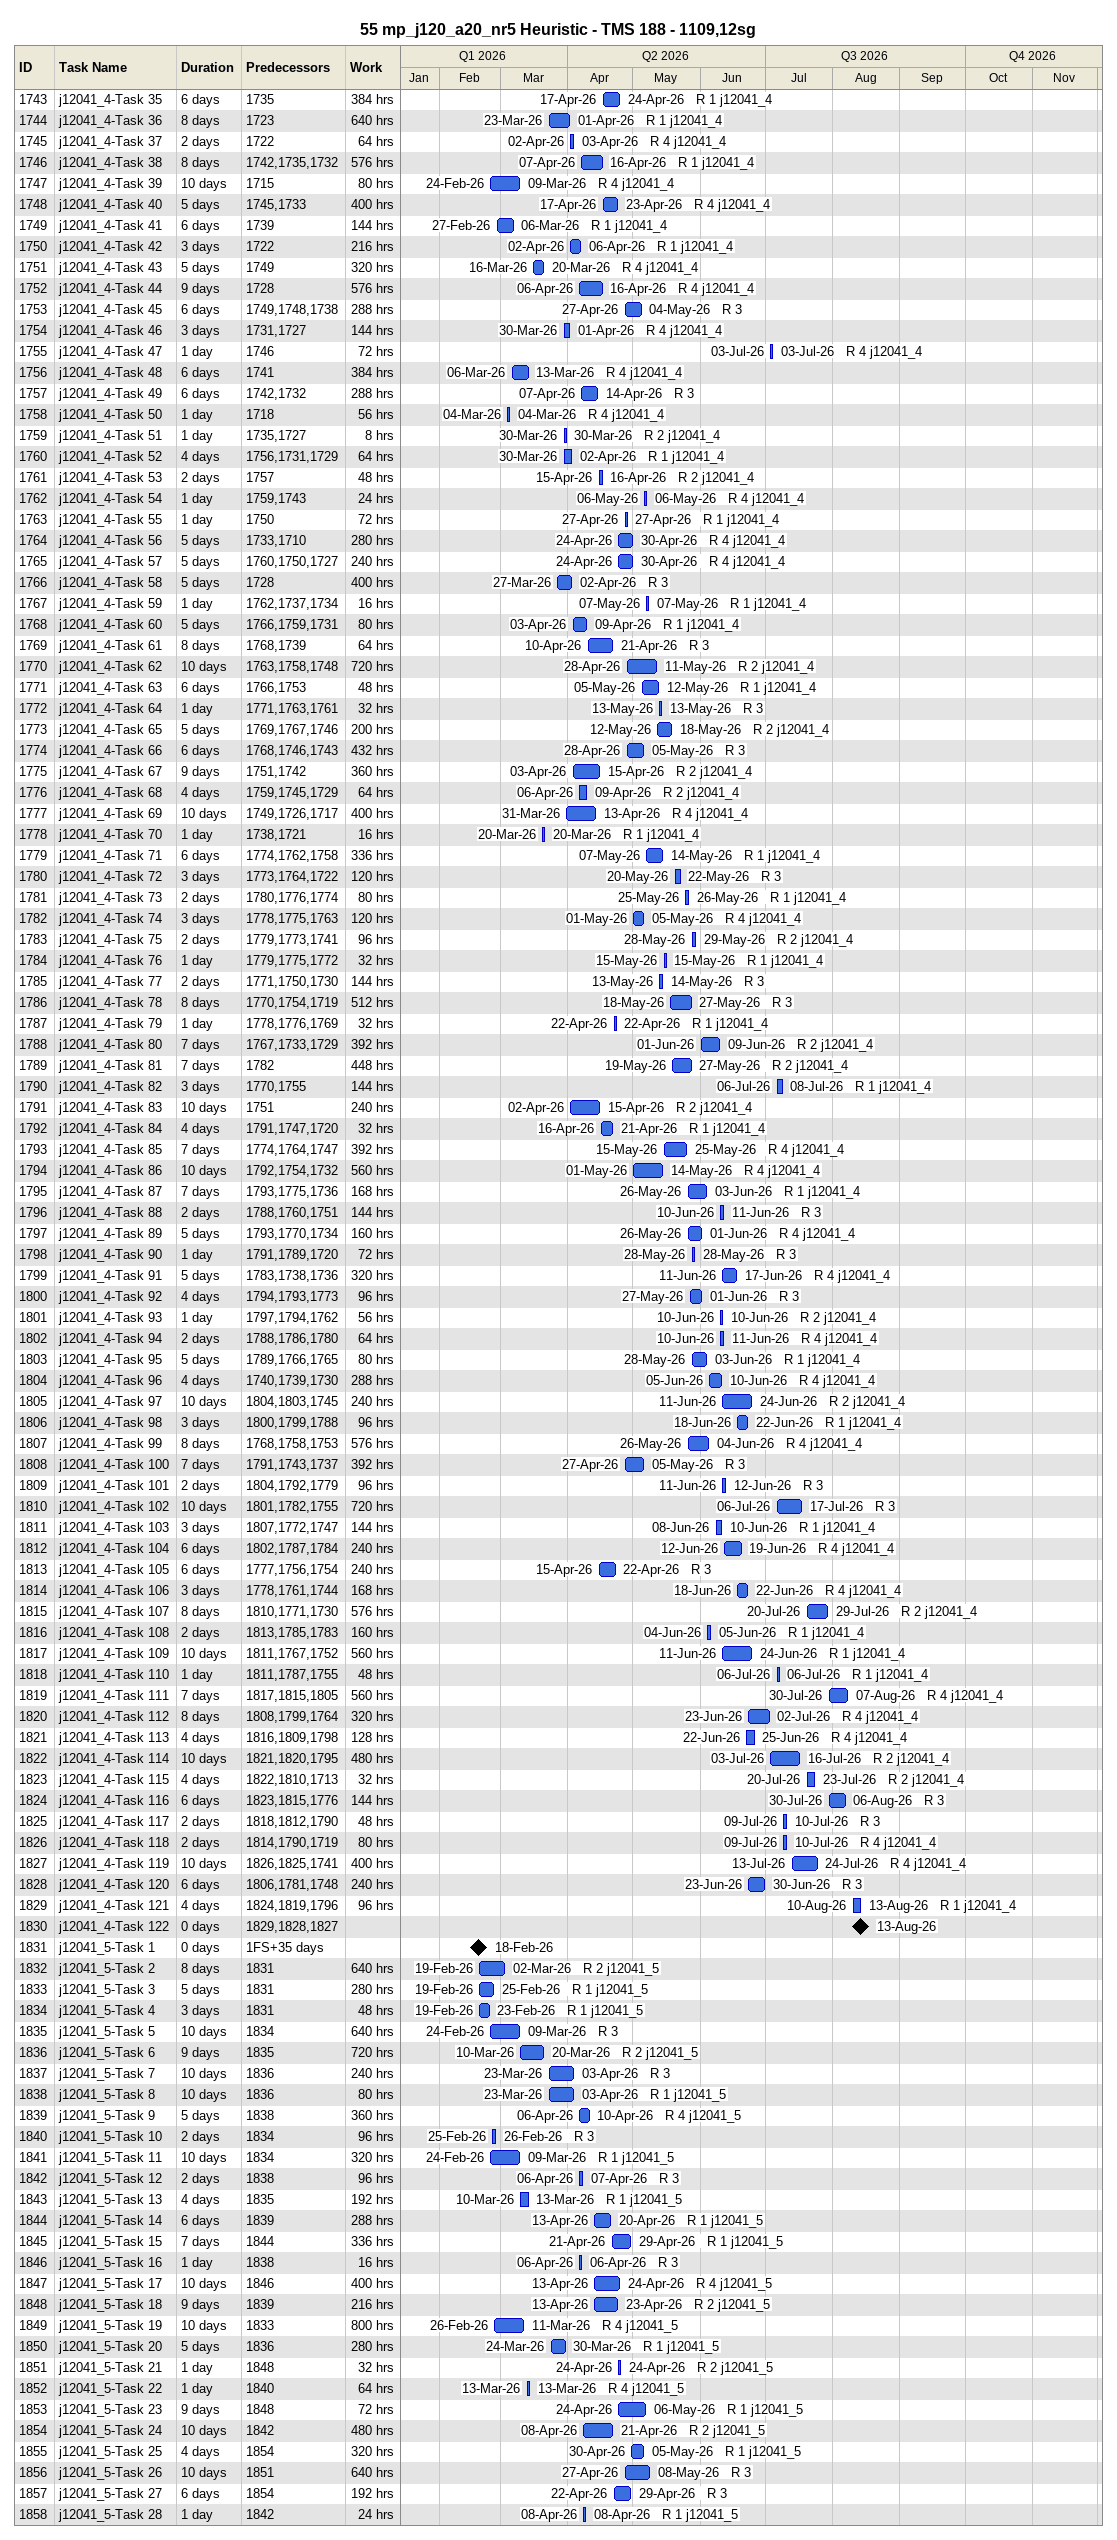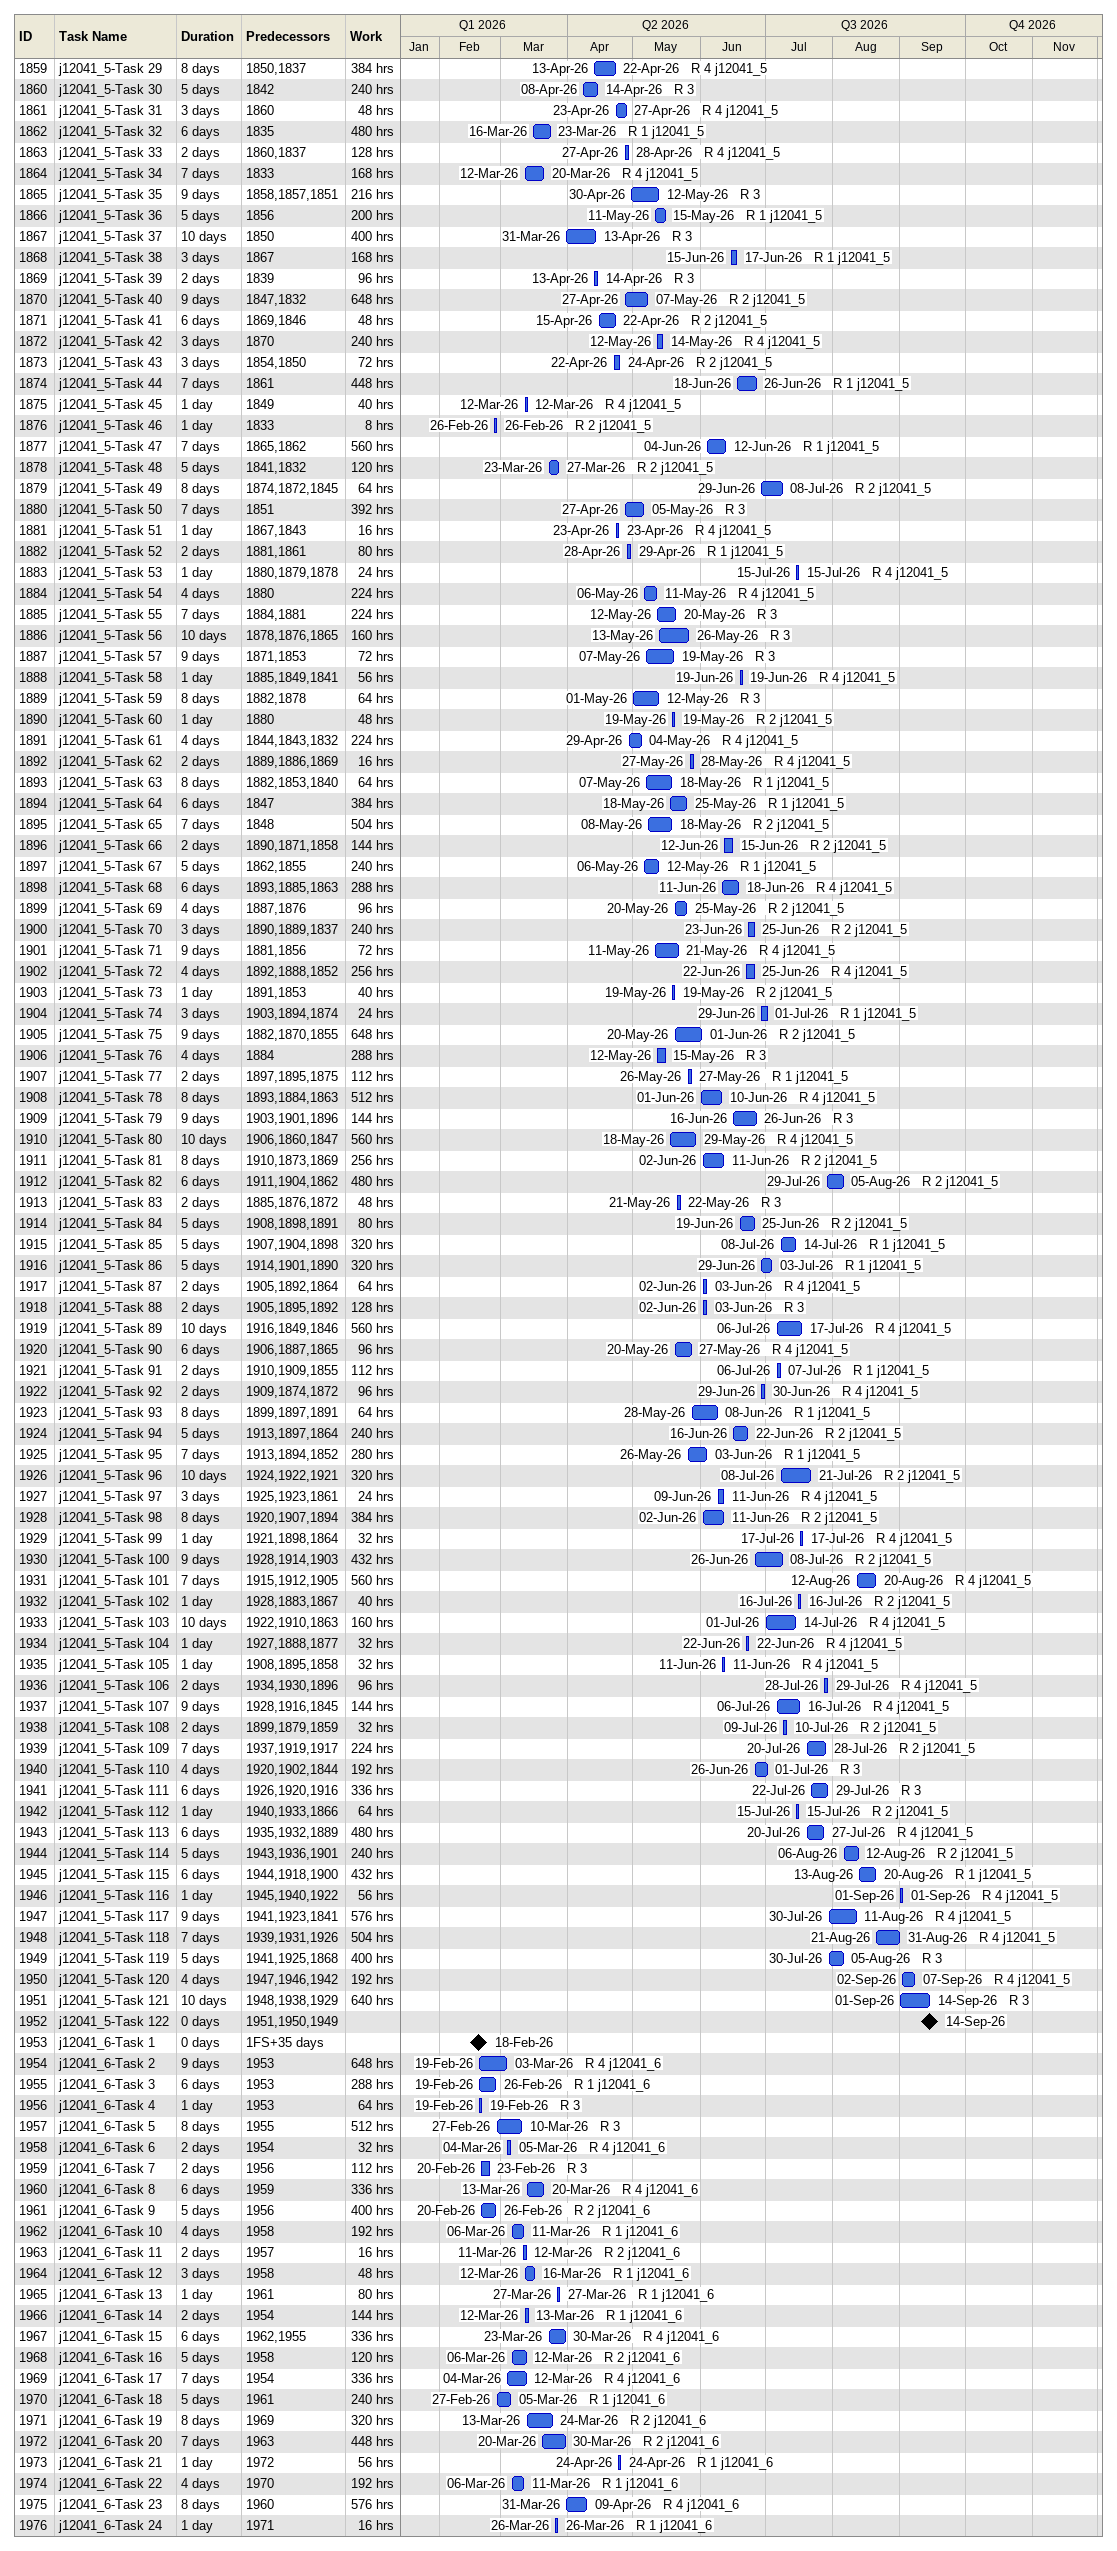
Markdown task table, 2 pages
55 mp_j120_a20_nr5 Heuristic - TMS 188 - 1109,12sg

| ID | Task | Duration | Start | Finish | Predecessors | Resources | Work (h) |
|---|---|---|---|---|---|---|---|
| 1743 | j12041_4-Task 35 | 6d | 2026-04-17 | 2026-04-24 | 1735 | R 1 j12041_4 | 384 |
| 1744 | j12041_4-Task 36 | 8d | 2026-03-23 | 2026-04-01 | 1723 | R 1 j12041_4 | 640 |
| 1745 | j12041_4-Task 37 | 2d | 2026-04-02 | 2026-04-03 | 1722 | R 4 j12041_4 | 64 |
| 1746 | j12041_4-Task 38 | 8d | 2026-04-07 | 2026-04-16 | 1742, 1735, 1732 | R 1 j12041_4 | 576 |
| 1747 | j12041_4-Task 39 | 10d | 2026-02-24 | 2026-03-09 | 1715 | R 4 j12041_4 | 80 |
| 1748 | j12041_4-Task 40 | 5d | 2026-04-17 | 2026-04-23 | 1745, 1733 | R 4 j12041_4 | 400 |
| 1749 | j12041_4-Task 41 | 6d | 2026-02-27 | 2026-03-06 | 1739 | R 1 j12041_4 | 144 |
| 1750 | j12041_4-Task 42 | 3d | 2026-04-02 | 2026-04-06 | 1722 | R 1 j12041_4 | 216 |
| 1751 | j12041_4-Task 43 | 5d | 2026-03-16 | 2026-03-20 | 1749 | R 4 j12041_4 | 320 |
| 1752 | j12041_4-Task 44 | 9d | 2026-04-06 | 2026-04-16 | 1728 | R 4 j12041_4 | 576 |
| 1753 | j12041_4-Task 45 | 6d | 2026-04-27 | 2026-05-04 | 1749, 1748, 1738 | R 3 | 288 |
| 1754 | j12041_4-Task 46 | 3d | 2026-03-30 | 2026-04-01 | 1731, 1727 | R 4 j12041_4 | 144 |
| 1755 | j12041_4-Task 47 | 1d | 2026-07-03 | 2026-07-03 | 1746 | R 4 j12041_4 | 72 |
| 1756 | j12041_4-Task 48 | 6d | 2026-03-06 | 2026-03-13 | 1741 | R 4 j12041_4 | 384 |
| 1757 | j12041_4-Task 49 | 6d | 2026-04-07 | 2026-04-14 | 1742, 1732 | R 3 | 288 |
| 1758 | j12041_4-Task 50 | 1d | 2026-03-04 | 2026-03-04 | 1718 | R 4 j12041_4 | 56 |
| 1759 | j12041_4-Task 51 | 1d | 2026-03-30 | 2026-03-30 | 1735, 1727 | R 2 j12041_4 | 8 |
| 1760 | j12041_4-Task 52 | 4d | 2026-03-30 | 2026-04-02 | 1756, 1731, 1729 | R 1 j12041_4 | 64 |
| 1761 | j12041_4-Task 53 | 2d | 2026-04-15 | 2026-04-16 | 1757 | R 2 j12041_4 | 48 |
| 1762 | j12041_4-Task 54 | 1d | 2026-05-06 | 2026-05-06 | 1759, 1743 | R 4 j12041_4 | 24 |
| 1763 | j12041_4-Task 55 | 1d | 2026-04-27 | 2026-04-27 | 1750 | R 1 j12041_4 | 72 |
| 1764 | j12041_4-Task 56 | 5d | 2026-04-24 | 2026-04-30 | 1733, 1710 | R 4 j12041_4 | 280 |
| 1765 | j12041_4-Task 57 | 5d | 2026-04-24 | 2026-04-30 | 1760, 1750, 1727 | R 4 j12041_4 | 240 |
| 1766 | j12041_4-Task 58 | 5d | 2026-03-27 | 2026-04-02 | 1728 | R 3 | 400 |
| 1767 | j12041_4-Task 59 | 1d | 2026-05-07 | 2026-05-07 | 1762, 1737, 1734 | R 1 j12041_4 | 16 |
| 1768 | j12041_4-Task 60 | 5d | 2026-04-03 | 2026-04-09 | 1766, 1759, 1731 | R 1 j12041_4 | 80 |
| 1769 | j12041_4-Task 61 | 8d | 2026-04-10 | 2026-04-21 | 1768, 1739 | R 3 | 64 |
| 1770 | j12041_4-Task 62 | 10d | 2026-04-28 | 2026-05-11 | 1763, 1758, 1748 | R 2 j12041_4 | 720 |
| 1771 | j12041_4-Task 63 | 6d | 2026-05-05 | 2026-05-12 | 1766, 1753 | R 1 j12041_4 | 48 |
| 1772 | j12041_4-Task 64 | 1d | 2026-05-13 | 2026-05-13 | 1771, 1763, 1761 | R 3 | 32 |
| 1773 | j12041_4-Task 65 | 5d | 2026-05-12 | 2026-05-18 | 1769, 1767, 1746 | R 2 j12041_4 | 200 |
| 1774 | j12041_4-Task 66 | 6d | 2026-04-28 | 2026-05-05 | 1768, 1746, 1743 | R 3 | 432 |
| 1775 | j12041_4-Task 67 | 9d | 2026-04-03 | 2026-04-15 | 1751, 1742 | R 2 j12041_4 | 360 |
| 1776 | j12041_4-Task 68 | 4d | 2026-04-06 | 2026-04-09 | 1759, 1745, 1729 | R 2 j12041_4 | 64 |
| 1777 | j12041_4-Task 69 | 10d | 2026-03-31 | 2026-04-13 | 1749, 1726, 1717 | R 4 j12041_4 | 400 |
| 1778 | j12041_4-Task 70 | 1d | 2026-03-20 | 2026-03-20 | 1738, 1721 | R 1 j12041_4 | 16 |
| 1779 | j12041_4-Task 71 | 6d | 2026-05-07 | 2026-05-14 | 1774, 1762, 1758 | R 1 j12041_4 | 336 |
| 1780 | j12041_4-Task 72 | 3d | 2026-05-20 | 2026-05-22 | 1773, 1764, 1722 | R 3 | 120 |
| 1781 | j12041_4-Task 73 | 2d | 2026-05-25 | 2026-05-26 | 1780, 1776, 1774 | R 1 j12041_4 | 80 |
| 1782 | j12041_4-Task 74 | 3d | 2026-05-01 | 2026-05-05 | 1778, 1775, 1763 | R 4 j12041_4 | 120 |
| 1783 | j12041_4-Task 75 | 2d | 2026-05-28 | 2026-05-29 | 1779, 1773, 1741 | R 2 j12041_4 | 96 |
| 1784 | j12041_4-Task 76 | 1d | 2026-05-15 | 2026-05-15 | 1779, 1775, 1772 | R 1 j12041_4 | 32 |
| 1785 | j12041_4-Task 77 | 2d | 2026-05-13 | 2026-05-14 | 1771, 1750, 1730 | R 3 | 144 |
| 1786 | j12041_4-Task 78 | 8d | 2026-05-18 | 2026-05-27 | 1770, 1754, 1719 | R 3 | 512 |
| 1787 | j12041_4-Task 79 | 1d | 2026-04-22 | 2026-04-22 | 1778, 1776, 1769 | R 1 j12041_4 | 32 |
| 1788 | j12041_4-Task 80 | 7d | 2026-06-01 | 2026-06-09 | 1767, 1733, 1729 | R 2 j12041_4 | 392 |
| 1789 | j12041_4-Task 81 | 7d | 2026-05-19 | 2026-05-27 | 1782 | R 2 j12041_4 | 448 |
| 1790 | j12041_4-Task 82 | 3d | 2026-07-06 | 2026-07-08 | 1770, 1755 | R 1 j12041_4 | 144 |
| 1791 | j12041_4-Task 83 | 10d | 2026-04-02 | 2026-04-15 | 1751 | R 2 j12041_4 | 240 |
| 1792 | j12041_4-Task 84 | 4d | 2026-04-16 | 2026-04-21 | 1791, 1747, 1720 | R 1 j12041_4 | 32 |
| 1793 | j12041_4-Task 85 | 7d | 2026-05-15 | 2026-05-25 | 1774, 1764, 1747 | R 4 j12041_4 | 392 |
| 1794 | j12041_4-Task 86 | 10d | 2026-05-01 | 2026-05-14 | 1792, 1754, 1732 | R 4 j12041_4 | 560 |
| 1795 | j12041_4-Task 87 | 7d | 2026-05-26 | 2026-06-03 | 1793, 1775, 1736 | R 1 j12041_4 | 168 |
| 1796 | j12041_4-Task 88 | 2d | 2026-06-10 | 2026-06-11 | 1788, 1760, 1751 | R 3 | 144 |
| 1797 | j12041_4-Task 89 | 5d | 2026-05-26 | 2026-06-01 | 1793, 1770, 1734 | R 4 j12041_4 | 160 |
| 1798 | j12041_4-Task 90 | 1d | 2026-05-28 | 2026-05-28 | 1791, 1789, 1720 | R 3 | 72 |
| 1799 | j12041_4-Task 91 | 5d | 2026-06-11 | 2026-06-17 | 1783, 1738, 1736 | R 4 j12041_4 | 320 |
| 1800 | j12041_4-Task 92 | 4d | 2026-05-27 | 2026-06-01 | 1794, 1793, 1773 | R 3 | 96 |
| 1801 | j12041_4-Task 93 | 1d | 2026-06-10 | 2026-06-10 | 1797, 1794, 1762 | R 2 j12041_4 | 56 |
| 1802 | j12041_4-Task 94 | 2d | 2026-06-10 | 2026-06-11 | 1788, 1786, 1780 | R 4 j12041_4 | 64 |
| 1803 | j12041_4-Task 95 | 5d | 2026-05-28 | 2026-06-03 | 1789, 1766, 1765 | R 1 j12041_4 | 80 |
| 1804 | j12041_4-Task 96 | 4d | 2026-06-05 | 2026-06-10 | 1740, 1739, 1730 | R 4 j12041_4 | 288 |
| 1805 | j12041_4-Task 97 | 10d | 2026-06-11 | 2026-06-24 | 1804, 1803, 1745 | R 2 j12041_4 | 240 |
| 1806 | j12041_4-Task 98 | 3d | 2026-06-18 | 2026-06-22 | 1800, 1799, 1788 | R 1 j12041_4 | 96 |
| 1807 | j12041_4-Task 99 | 8d | 2026-05-26 | 2026-06-04 | 1768, 1758, 1753 | R 4 j12041_4 | 576 |
| 1808 | j12041_4-Task 100 | 7d | 2026-04-27 | 2026-05-05 | 1791, 1743, 1737 | R 3 | 392 |
| 1809 | j12041_4-Task 101 | 2d | 2026-06-11 | 2026-06-12 | 1804, 1792, 1779 | R 3 | 96 |
| 1810 | j12041_4-Task 102 | 10d | 2026-07-06 | 2026-07-17 | 1801, 1782, 1755 | R 3 | 720 |
| 1811 | j12041_4-Task 103 | 3d | 2026-06-08 | 2026-06-10 | 1807, 1772, 1747 | R 1 j12041_4 | 144 |
| 1812 | j12041_4-Task 104 | 6d | 2026-06-12 | 2026-06-19 | 1802, 1787, 1784 | R 4 j12041_4 | 240 |
| 1813 | j12041_4-Task 105 | 6d | 2026-04-15 | 2026-04-22 | 1777, 1756, 1754 | R 3 | 240 |
| 1814 | j12041_4-Task 106 | 3d | 2026-06-18 | 2026-06-22 | 1778, 1761, 1744 | R 4 j12041_4 | 168 |
| 1815 | j12041_4-Task 107 | 8d | 2026-07-20 | 2026-07-29 | 1810, 1771, 1730 | R 2 j12041_4 | 576 |
| 1816 | j12041_4-Task 108 | 2d | 2026-06-04 | 2026-06-05 | 1813, 1785, 1783 | R 1 j12041_4 | 160 |
| 1817 | j12041_4-Task 109 | 10d | 2026-06-11 | 2026-06-24 | 1811, 1767, 1752 | R 1 j12041_4 | 560 |
| 1818 | j12041_4-Task 110 | 1d | 2026-07-06 | 2026-07-06 | 1811, 1787, 1755 | R 1 j12041_4 | 48 |
| 1819 | j12041_4-Task 111 | 7d | 2026-07-30 | 2026-08-07 | 1817, 1815, 1805 | R 4 j12041_4 | 560 |
| 1820 | j12041_4-Task 112 | 8d | 2026-06-23 | 2026-07-02 | 1808, 1799, 1764 | R 4 j12041_4 | 320 |
| 1821 | j12041_4-Task 113 | 4d | 2026-06-22 | 2026-06-25 | 1816, 1809, 1798 | R 4 j12041_4 | 128 |
| 1822 | j12041_4-Task 114 | 10d | 2026-07-03 | 2026-07-16 | 1821, 1820, 1795 | R 2 j12041_4 | 480 |
| 1823 | j12041_4-Task 115 | 4d | 2026-07-20 | 2026-07-23 | 1822, 1810, 1713 | R 2 j12041_4 | 32 |
| 1824 | j12041_4-Task 116 | 6d | 2026-07-30 | 2026-08-06 | 1823, 1815, 1776 | R 3 | 144 |
| 1825 | j12041_4-Task 117 | 2d | 2026-07-09 | 2026-07-10 | 1818, 1812, 1790 | R 3 | 48 |
| 1826 | j12041_4-Task 118 | 2d | 2026-07-09 | 2026-07-10 | 1814, 1790, 1719 | R 4 j12041_4 | 80 |
| 1827 | j12041_4-Task 119 | 10d | 2026-07-13 | 2026-07-24 | 1826, 1825, 1741 | R 4 j12041_4 | 400 |
| 1828 | j12041_4-Task 120 | 6d | 2026-06-23 | 2026-06-30 | 1806, 1781, 1748 | R 3 | 240 |
| 1829 | j12041_4-Task 121 | 4d | 2026-08-10 | 2026-08-13 | 1824, 1819, 1796 | R 1 j12041_4 | 96 |
| 1830 | j12041_4-Task 122 | 0d | 2026-08-13 | 2026-08-13 | 1829, 1828, 1827 |  |  |
| 1831 | j12041_5-Task 1 | 0d | 2026-02-18 | 2026-02-18 | 1FS+35d |  |  |
| 1832 | j12041_5-Task 2 | 8d | 2026-02-19 | 2026-03-02 | 1831 | R 2 j12041_5 | 640 |
| 1833 | j12041_5-Task 3 | 5d | 2026-02-19 | 2026-02-25 | 1831 | R 1 j12041_5 | 280 |
| 1834 | j12041_5-Task 4 | 3d | 2026-02-19 | 2026-02-23 | 1831 | R 1 j12041_5 | 48 |
| 1835 | j12041_5-Task 5 | 10d | 2026-02-24 | 2026-03-09 | 1834 | R 3 | 640 |
| 1836 | j12041_5-Task 6 | 9d | 2026-03-10 | 2026-03-20 | 1835 | R 2 j12041_5 | 720 |
| 1837 | j12041_5-Task 7 | 10d | 2026-03-23 | 2026-04-03 | 1836 | R 3 | 240 |
| 1838 | j12041_5-Task 8 | 10d | 2026-03-23 | 2026-04-03 | 1836 | R 1 j12041_5 | 80 |
| 1839 | j12041_5-Task 9 | 5d | 2026-04-06 | 2026-04-10 | 1838 | R 4 j12041_5 | 360 |
| 1840 | j12041_5-Task 10 | 2d | 2026-02-25 | 2026-02-26 | 1834 | R 3 | 96 |
| 1841 | j12041_5-Task 11 | 10d | 2026-02-24 | 2026-03-09 | 1834 | R 1 j12041_5 | 320 |
| 1842 | j12041_5-Task 12 | 2d | 2026-04-06 | 2026-04-07 | 1838 | R 3 | 96 |
| 1843 | j12041_5-Task 13 | 4d | 2026-03-10 | 2026-03-13 | 1835 | R 1 j12041_5 | 192 |
| 1844 | j12041_5-Task 14 | 6d | 2026-04-13 | 2026-04-20 | 1839 | R 1 j12041_5 | 288 |
| 1845 | j12041_5-Task 15 | 7d | 2026-04-21 | 2026-04-29 | 1844 | R 1 j12041_5 | 336 |
| 1846 | j12041_5-Task 16 | 1d | 2026-04-06 | 2026-04-06 | 1838 | R 3 | 16 |
| 1847 | j12041_5-Task 17 | 10d | 2026-04-13 | 2026-04-24 | 1846 | R 4 j12041_5 | 400 |
| 1848 | j12041_5-Task 18 | 9d | 2026-04-13 | 2026-04-23 | 1839 | R 2 j12041_5 | 216 |
| 1849 | j12041_5-Task 19 | 10d | 2026-02-26 | 2026-03-11 | 1833 | R 4 j12041_5 | 800 |
| 1850 | j12041_5-Task 20 | 5d | 2026-03-24 | 2026-03-30 | 1836 | R 1 j12041_5 | 280 |
| 1851 | j12041_5-Task 21 | 1d | 2026-04-24 | 2026-04-24 | 1848 | R 2 j12041_5 | 32 |
| 1852 | j12041_5-Task 22 | 1d | 2026-03-13 | 2026-03-13 | 1840 | R 4 j12041_5 | 64 |
| 1853 | j12041_5-Task 23 | 9d | 2026-04-24 | 2026-05-06 | 1848 | R 1 j12041_5 | 72 |
| 1854 | j12041_5-Task 24 | 10d | 2026-04-08 | 2026-04-21 | 1842 | R 2 j12041_5 | 480 |
| 1855 | j12041_5-Task 25 | 4d | 2026-04-30 | 2026-05-05 | 1854 | R 1 j12041_5 | 320 |
| 1856 | j12041_5-Task 26 | 10d | 2026-04-27 | 2026-05-08 | 1851 | R 3 | 640 |
| 1857 | j12041_5-Task 27 | 6d | 2026-04-22 | 2026-04-29 | 1854 | R 3 | 192 |
| 1858 | j12041_5-Task 28 | 1d | 2026-04-08 | 2026-04-08 | 1842 | R 1 j12041_5 | 24 |
| 1859 | j12041_5-Task 29 | 8d | 2026-04-13 | 2026-04-22 | 1850, 1837 | R 4 j12041_5 | 384 |
| 1860 | j12041_5-Task 30 | 5d | 2026-04-08 | 2026-04-14 | 1842 | R 3 | 240 |
| 1861 | j12041_5-Task 31 | 3d | 2026-04-23 | 2026-04-27 | 1860 | R 4 j12041_5 | 48 |
| 1862 | j12041_5-Task 32 | 6d | 2026-03-16 | 2026-03-23 | 1835 | R 1 j12041_5 | 480 |
| 1863 | j12041_5-Task 33 | 2d | 2026-04-27 | 2026-04-28 | 1860, 1837 | R 4 j12041_5 | 128 |
| 1864 | j12041_5-Task 34 | 7d | 2026-03-12 | 2026-03-20 | 1833 | R 4 j12041_5 | 168 |
| 1865 | j12041_5-Task 35 | 9d | 2026-04-30 | 2026-05-12 | 1858, 1857, 1851 | R 3 | 216 |
| 1866 | j12041_5-Task 36 | 5d | 2026-05-11 | 2026-05-15 | 1856 | R 1 j12041_5 | 200 |
| 1867 | j12041_5-Task 37 | 10d | 2026-03-31 | 2026-04-13 | 1850 | R 3 | 400 |
| 1868 | j12041_5-Task 38 | 3d | 2026-06-15 | 2026-06-17 | 1867 | R 1 j12041_5 | 168 |
| 1869 | j12041_5-Task 39 | 2d | 2026-04-13 | 2026-04-14 | 1839 | R 3 | 96 |
| 1870 | j12041_5-Task 40 | 9d | 2026-04-27 | 2026-05-07 | 1847, 1832 | R 2 j12041_5 | 648 |
| 1871 | j12041_5-Task 41 | 6d | 2026-04-15 | 2026-04-22 | 1869, 1846 | R 2 j12041_5 | 48 |
| 1872 | j12041_5-Task 42 | 3d | 2026-05-12 | 2026-05-14 | 1870 | R 4 j12041_5 | 240 |
| 1873 | j12041_5-Task 43 | 3d | 2026-04-22 | 2026-04-24 | 1854, 1850 | R 2 j12041_5 | 72 |
| 1874 | j12041_5-Task 44 | 7d | 2026-06-18 | 2026-06-26 | 1861 | R 1 j12041_5 | 448 |
| 1875 | j12041_5-Task 45 | 1d | 2026-03-12 | 2026-03-12 | 1849 | R 4 j12041_5 | 40 |
| 1876 | j12041_5-Task 46 | 1d | 2026-02-26 | 2026-02-26 | 1833 | R 2 j12041_5 | 8 |
| 1877 | j12041_5-Task 47 | 7d | 2026-06-04 | 2026-06-12 | 1865, 1862 | R 1 j12041_5 | 560 |
| 1878 | j12041_5-Task 48 | 5d | 2026-03-23 | 2026-03-27 | 1841, 1832 | R 2 j12041_5 | 120 |
| 1879 | j12041_5-Task 49 | 8d | 2026-06-29 | 2026-07-08 | 1874, 1872, 1845 | R 2 j12041_5 | 64 |
| 1880 | j12041_5-Task 50 | 7d | 2026-04-27 | 2026-05-05 | 1851 | R 3 | 392 |
| 1881 | j12041_5-Task 51 | 1d | 2026-04-23 | 2026-04-23 | 1867, 1843 | R 4 j12041_5 | 16 |
| 1882 | j12041_5-Task 52 | 2d | 2026-04-28 | 2026-04-29 | 1881, 1861 | R 1 j12041_5 | 80 |
| 1883 | j12041_5-Task 53 | 1d | 2026-07-15 | 2026-07-15 | 1880, 1879, 1878 | R 4 j12041_5 | 24 |
| 1884 | j12041_5-Task 54 | 4d | 2026-05-06 | 2026-05-11 | 1880 | R 4 j12041_5 | 224 |
| 1885 | j12041_5-Task 55 | 7d | 2026-05-12 | 2026-05-20 | 1884, 1881 | R 3 | 224 |
| 1886 | j12041_5-Task 56 | 10d | 2026-05-13 | 2026-05-26 | 1878, 1876, 1865 | R 3 | 160 |
| 1887 | j12041_5-Task 57 | 9d | 2026-05-07 | 2026-05-19 | 1871, 1853 | R 3 | 72 |
| 1888 | j12041_5-Task 58 | 1d | 2026-06-19 | 2026-06-19 | 1885, 1849, 1841 | R 4 j12041_5 | 56 |
| 1889 | j12041_5-Task 59 | 8d | 2026-05-01 | 2026-05-12 | 1882, 1878 | R 3 | 64 |
| 1890 | j12041_5-Task 60 | 1d | 2026-05-19 | 2026-05-19 | 1880 | R 2 j12041_5 | 48 |
| 1891 | j12041_5-Task 61 | 4d | 2026-04-29 | 2026-05-04 | 1844, 1843, 1832 | R 4 j12041_5 | 224 |
| 1892 | j12041_5-Task 62 | 2d | 2026-05-27 | 2026-05-28 | 1889, 1886, 1869 | R 4 j12041_5 | 16 |
| 1893 | j12041_5-Task 63 | 8d | 2026-05-07 | 2026-05-18 | 1882, 1853, 1840 | R 1 j12041_5 | 64 |
| 1894 | j12041_5-Task 64 | 6d | 2026-05-18 | 2026-05-25 | 1847 | R 1 j12041_5 | 384 |
| 1895 | j12041_5-Task 65 | 7d | 2026-05-08 | 2026-05-18 | 1848 | R 2 j12041_5 | 504 |
| 1896 | j12041_5-Task 66 | 2d | 2026-06-12 | 2026-06-15 | 1890, 1871, 1858 | R 2 j12041_5 | 144 |
| 1897 | j12041_5-Task 67 | 5d | 2026-05-06 | 2026-05-12 | 1862, 1855 | R 1 j12041_5 | 240 |
| 1898 | j12041_5-Task 68 | 6d | 2026-06-11 | 2026-06-18 | 1893, 1885, 1863 | R 4 j12041_5 | 288 |
| 1899 | j12041_5-Task 69 | 4d | 2026-05-20 | 2026-05-25 | 1887, 1876 | R 2 j12041_5 | 96 |
| 1900 | j12041_5-Task 70 | 3d | 2026-06-23 | 2026-06-25 | 1890, 1889, 1837 | R 2 j12041_5 | 240 |
| 1901 | j12041_5-Task 71 | 9d | 2026-05-11 | 2026-05-21 | 1881, 1856 | R 4 j12041_5 | 72 |
| 1902 | j12041_5-Task 72 | 4d | 2026-06-22 | 2026-06-25 | 1892, 1888, 1852 | R 4 j12041_5 | 256 |
| 1903 | j12041_5-Task 73 | 1d | 2026-05-19 | 2026-05-19 | 1891, 1853 | R 2 j12041_5 | 40 |
| 1904 | j12041_5-Task 74 | 3d | 2026-06-29 | 2026-07-01 | 1903, 1894, 1874 | R 1 j12041_5 | 24 |
| 1905 | j12041_5-Task 75 | 9d | 2026-05-20 | 2026-06-01 | 1882, 1870, 1855 | R 2 j12041_5 | 648 |
| 1906 | j12041_5-Task 76 | 4d | 2026-05-12 | 2026-05-15 | 1884 | R 3 | 288 |
| 1907 | j12041_5-Task 77 | 2d | 2026-05-26 | 2026-05-27 | 1897, 1895, 1875 | R 1 j12041_5 | 112 |
| 1908 | j12041_5-Task 78 | 8d | 2026-06-01 | 2026-06-10 | 1893, 1884, 1863 | R 4 j12041_5 | 512 |
| 1909 | j12041_5-Task 79 | 9d | 2026-06-16 | 2026-06-26 | 1903, 1901, 1896 | R 3 | 144 |
| 1910 | j12041_5-Task 80 | 10d | 2026-05-18 | 2026-05-29 | 1906, 1860, 1847 | R 4 j12041_5 | 560 |
| 1911 | j12041_5-Task 81 | 8d | 2026-06-02 | 2026-06-11 | 1910, 1873, 1869 | R 2 j12041_5 | 256 |
| 1912 | j12041_5-Task 82 | 6d | 2026-07-29 | 2026-08-05 | 1911, 1904, 1862 | R 2 j12041_5 | 480 |
| 1913 | j12041_5-Task 83 | 2d | 2026-05-21 | 2026-05-22 | 1885, 1876, 1872 | R 3 | 48 |
| 1914 | j12041_5-Task 84 | 5d | 2026-06-19 | 2026-06-25 | 1908, 1898, 1891 | R 2 j12041_5 | 80 |
| 1915 | j12041_5-Task 85 | 5d | 2026-07-08 | 2026-07-14 | 1907, 1904, 1898 | R 1 j12041_5 | 320 |
| 1916 | j12041_5-Task 86 | 5d | 2026-06-29 | 2026-07-03 | 1914, 1901, 1890 | R 1 j12041_5 | 320 |
| 1917 | j12041_5-Task 87 | 2d | 2026-06-02 | 2026-06-03 | 1905, 1892, 1864 | R 4 j12041_5 | 64 |
| 1918 | j12041_5-Task 88 | 2d | 2026-06-02 | 2026-06-03 | 1905, 1895, 1892 | R 3 | 128 |
| 1919 | j12041_5-Task 89 | 10d | 2026-07-06 | 2026-07-17 | 1916, 1849, 1846 | R 4 j12041_5 | 560 |
| 1920 | j12041_5-Task 90 | 6d | 2026-05-20 | 2026-05-27 | 1906, 1887, 1865 | R 4 j12041_5 | 96 |
| 1921 | j12041_5-Task 91 | 2d | 2026-07-06 | 2026-07-07 | 1910, 1909, 1855 | R 1 j12041_5 | 112 |
| 1922 | j12041_5-Task 92 | 2d | 2026-06-29 | 2026-06-30 | 1909, 1874, 1872 | R 4 j12041_5 | 96 |
| 1923 | j12041_5-Task 93 | 8d | 2026-05-28 | 2026-06-08 | 1899, 1897, 1891 | R 1 j12041_5 | 64 |
| 1924 | j12041_5-Task 94 | 5d | 2026-06-16 | 2026-06-22 | 1913, 1897, 1864 | R 2 j12041_5 | 240 |
| 1925 | j12041_5-Task 95 | 7d | 2026-05-26 | 2026-06-03 | 1913, 1894, 1852 | R 1 j12041_5 | 280 |
| 1926 | j12041_5-Task 96 | 10d | 2026-07-08 | 2026-07-21 | 1924, 1922, 1921 | R 2 j12041_5 | 320 |
| 1927 | j12041_5-Task 97 | 3d | 2026-06-09 | 2026-06-11 | 1925, 1923, 1861 | R 4 j12041_5 | 24 |
| 1928 | j12041_5-Task 98 | 8d | 2026-06-02 | 2026-06-11 | 1920, 1907, 1894 | R 2 j12041_5 | 384 |
| 1929 | j12041_5-Task 99 | 1d | 2026-07-17 | 2026-07-17 | 1921, 1898, 1864 | R 4 j12041_5 | 32 |
| 1930 | j12041_5-Task 100 | 9d | 2026-06-26 | 2026-07-08 | 1928, 1914, 1903 | R 2 j12041_5 | 432 |
| 1931 | j12041_5-Task 101 | 7d | 2026-08-12 | 2026-08-20 | 1915, 1912, 1905 | R 4 j12041_5 | 560 |
| 1932 | j12041_5-Task 102 | 1d | 2026-07-16 | 2026-07-16 | 1928, 1883, 1867 | R 2 j12041_5 | 40 |
| 1933 | j12041_5-Task 103 | 10d | 2026-07-01 | 2026-07-14 | 1922, 1910, 1863 | R 4 j12041_5 | 160 |
| 1934 | j12041_5-Task 104 | 1d | 2026-06-22 | 2026-06-22 | 1927, 1888, 1877 | R 4 j12041_5 | 32 |
| 1935 | j12041_5-Task 105 | 1d | 2026-06-11 | 2026-06-11 | 1908, 1895, 1858 | R 4 j12041_5 | 32 |
| 1936 | j12041_5-Task 106 | 2d | 2026-07-28 | 2026-07-29 | 1934, 1930, 1896 | R 4 j12041_5 | 96 |
| 1937 | j12041_5-Task 107 | 9d | 2026-07-06 | 2026-07-16 | 1928, 1916, 1845 | R 4 j12041_5 | 144 |
| 1938 | j12041_5-Task 108 | 2d | 2026-07-09 | 2026-07-10 | 1899, 1879, 1859 | R 2 j12041_5 | 32 |
| 1939 | j12041_5-Task 109 | 7d | 2026-07-20 | 2026-07-28 | 1937, 1919, 1917 | R 2 j12041_5 | 224 |
| 1940 | j12041_5-Task 110 | 4d | 2026-06-26 | 2026-07-01 | 1920, 1902, 1844 | R 3 | 192 |
| 1941 | j12041_5-Task 111 | 6d | 2026-07-22 | 2026-07-29 | 1926, 1920, 1916 | R 3 | 336 |
| 1942 | j12041_5-Task 112 | 1d | 2026-07-15 | 2026-07-15 | 1940, 1933, 1866 | R 2 j12041_5 | 64 |
| 1943 | j12041_5-Task 113 | 6d | 2026-07-20 | 2026-07-27 | 1935, 1932, 1889 | R 4 j12041_5 | 480 |
| 1944 | j12041_5-Task 114 | 5d | 2026-08-06 | 2026-08-12 | 1943, 1936, 1901 | R 2 j12041_5 | 240 |
| 1945 | j12041_5-Task 115 | 6d | 2026-08-13 | 2026-08-20 | 1944, 1918, 1900 | R 1 j12041_5 | 432 |
| 1946 | j12041_5-Task 116 | 1d | 2026-09-01 | 2026-09-01 | 1945, 1940, 1922 | R 4 j12041_5 | 56 |
| 1947 | j12041_5-Task 117 | 9d | 2026-07-30 | 2026-08-11 | 1941, 1923, 1841 | R 4 j12041_5 | 576 |
| 1948 | j12041_5-Task 118 | 7d | 2026-08-21 | 2026-08-31 | 1939, 1931, 1926 | R 4 j12041_5 | 504 |
| 1949 | j12041_5-Task 119 | 5d | 2026-07-30 | 2026-08-05 | 1941, 1925, 1868 | R 3 | 400 |
| 1950 | j12041_5-Task 120 | 4d | 2026-09-02 | 2026-09-07 | 1947, 1946, 1942 | R 4 j12041_5 | 192 |
| 1951 | j12041_5-Task 121 | 10d | 2026-09-01 | 2026-09-14 | 1948, 1938, 1929 | R 3 | 640 |
| 1952 | j12041_5-Task 122 | 0d | 2026-09-14 | 2026-09-14 | 1951, 1950, 1949 |  |  |
| 1953 | j12041_6-Task 1 | 0d | 2026-02-18 | 2026-02-18 | 1FS+35d |  |  |
| 1954 | j12041_6-Task 2 | 9d | 2026-02-19 | 2026-03-03 | 1953 | R 4 j12041_6 | 648 |
| 1955 | j12041_6-Task 3 | 6d | 2026-02-19 | 2026-02-26 | 1953 | R 1 j12041_6 | 288 |
| 1956 | j12041_6-Task 4 | 1d | 2026-02-19 | 2026-02-19 | 1953 | R 3 | 64 |
| 1957 | j12041_6-Task 5 | 8d | 2026-02-27 | 2026-03-10 | 1955 | R 3 | 512 |
| 1958 | j12041_6-Task 6 | 2d | 2026-03-04 | 2026-03-05 | 1954 | R 4 j12041_6 | 32 |
| 1959 | j12041_6-Task 7 | 2d | 2026-02-20 | 2026-02-23 | 1956 | R 3 | 112 |
| 1960 | j12041_6-Task 8 | 6d | 2026-03-13 | 2026-03-20 | 1959 | R 4 j12041_6 | 336 |
| 1961 | j12041_6-Task 9 | 5d | 2026-02-20 | 2026-02-26 | 1956 | R 2 j12041_6 | 400 |
| 1962 | j12041_6-Task 10 | 4d | 2026-03-06 | 2026-03-11 | 1958 | R 1 j12041_6 | 192 |
| 1963 | j12041_6-Task 11 | 2d | 2026-03-11 | 2026-03-12 | 1957 | R 2 j12041_6 | 16 |
| 1964 | j12041_6-Task 12 | 3d | 2026-03-12 | 2026-03-16 | 1958 | R 1 j12041_6 | 48 |
| 1965 | j12041_6-Task 13 | 1d | 2026-03-27 | 2026-03-27 | 1961 | R 1 j12041_6 | 80 |
| 1966 | j12041_6-Task 14 | 2d | 2026-03-12 | 2026-03-13 | 1954 | R 1 j12041_6 | 144 |
| 1967 | j12041_6-Task 15 | 6d | 2026-03-23 | 2026-03-30 | 1962, 1955 | R 4 j12041_6 | 336 |
| 1968 | j12041_6-Task 16 | 5d | 2026-03-06 | 2026-03-12 | 1958 | R 2 j12041_6 | 120 |
| 1969 | j12041_6-Task 17 | 7d | 2026-03-04 | 2026-03-12 | 1954 | R 4 j12041_6 | 336 |
| 1970 | j12041_6-Task 18 | 5d | 2026-02-27 | 2026-03-05 | 1961 | R 1 j12041_6 | 240 |
| 1971 | j12041_6-Task 19 | 8d | 2026-03-13 | 2026-03-24 | 1969 | R 2 j12041_6 | 320 |
| 1972 | j12041_6-Task 20 | 7d | 2026-03-20 | 2026-03-30 | 1963 | R 2 j12041_6 | 448 |
| 1973 | j12041_6-Task 21 | 1d | 2026-04-24 | 2026-04-24 | 1972 | R 1 j12041_6 | 56 |
| 1974 | j12041_6-Task 22 | 4d | 2026-03-06 | 2026-03-11 | 1970 | R 1 j12041_6 | 192 |
| 1975 | j12041_6-Task 23 | 8d | 2026-03-31 | 2026-04-09 | 1960 | R 4 j12041_6 | 576 |
| 1976 | j12041_6-Task 24 | 1d | 2026-03-26 | 2026-03-26 | 1971 | R 1 j12041_6 | 16 |
